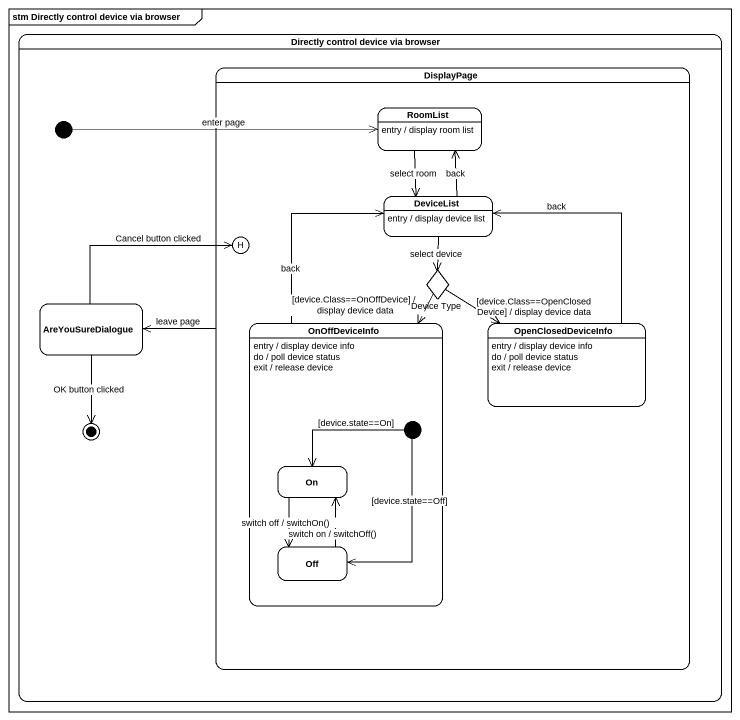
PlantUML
@startuml
mainframe stm Directly control device via browser
hide empty description
state "Directly control device via browser" as Directly_control_device_via {
  state DisplayPage {
    state RoomList
    RoomList : entry / display room list
    state DeviceList
    DeviceList : entry / display device list
    state history1 <<history>>
    state "Device Type" as Device_Type <<choice>>
    state OnOffDeviceInfo {
      state "On" as On_
      state Off
      [*] -left-> On_ : [device.state==On]
      [*] --> Off : [device.state==Off]
    }
    OnOffDeviceInfo : entry / display device info
    OnOffDeviceInfo : do / poll device status
    OnOffDeviceInfo : exit / release device
    state OpenClosedDeviceInfo
    OpenClosedDeviceInfo : entry / display device info
    OpenClosedDeviceInfo : do / poll device status
    OpenClosedDeviceInfo : exit / release device
  }
  state initial1 <<start>>
  state AreYouSureDialogue
  AreYouSureDialogue --> [*] : OK button clicked
}
DisplayPage -left-> AreYouSureDialogue : leave page
RoomList --> DeviceList : select room
initial1 -right-> RoomList : enter page
DeviceList -up-> RoomList : back
DeviceList --> Device_Type : select device
AreYouSureDialogue -right-> history1 : Cancel button clicked
Device_Type --> OnOffDeviceInfo : [device.Class==OnOffDevice] / display device data
Device_Type --> OpenClosedDeviceInfo : [device.Class==OpenClosedDevice] / display device data
OnOffDeviceInfo -up-> DeviceList : back
OpenClosedDeviceInfo -up-> DeviceList : back
On_ --> Off : switch off / switchOn()
Off -up-> On_ : switch on / switchOff()
@enduml
